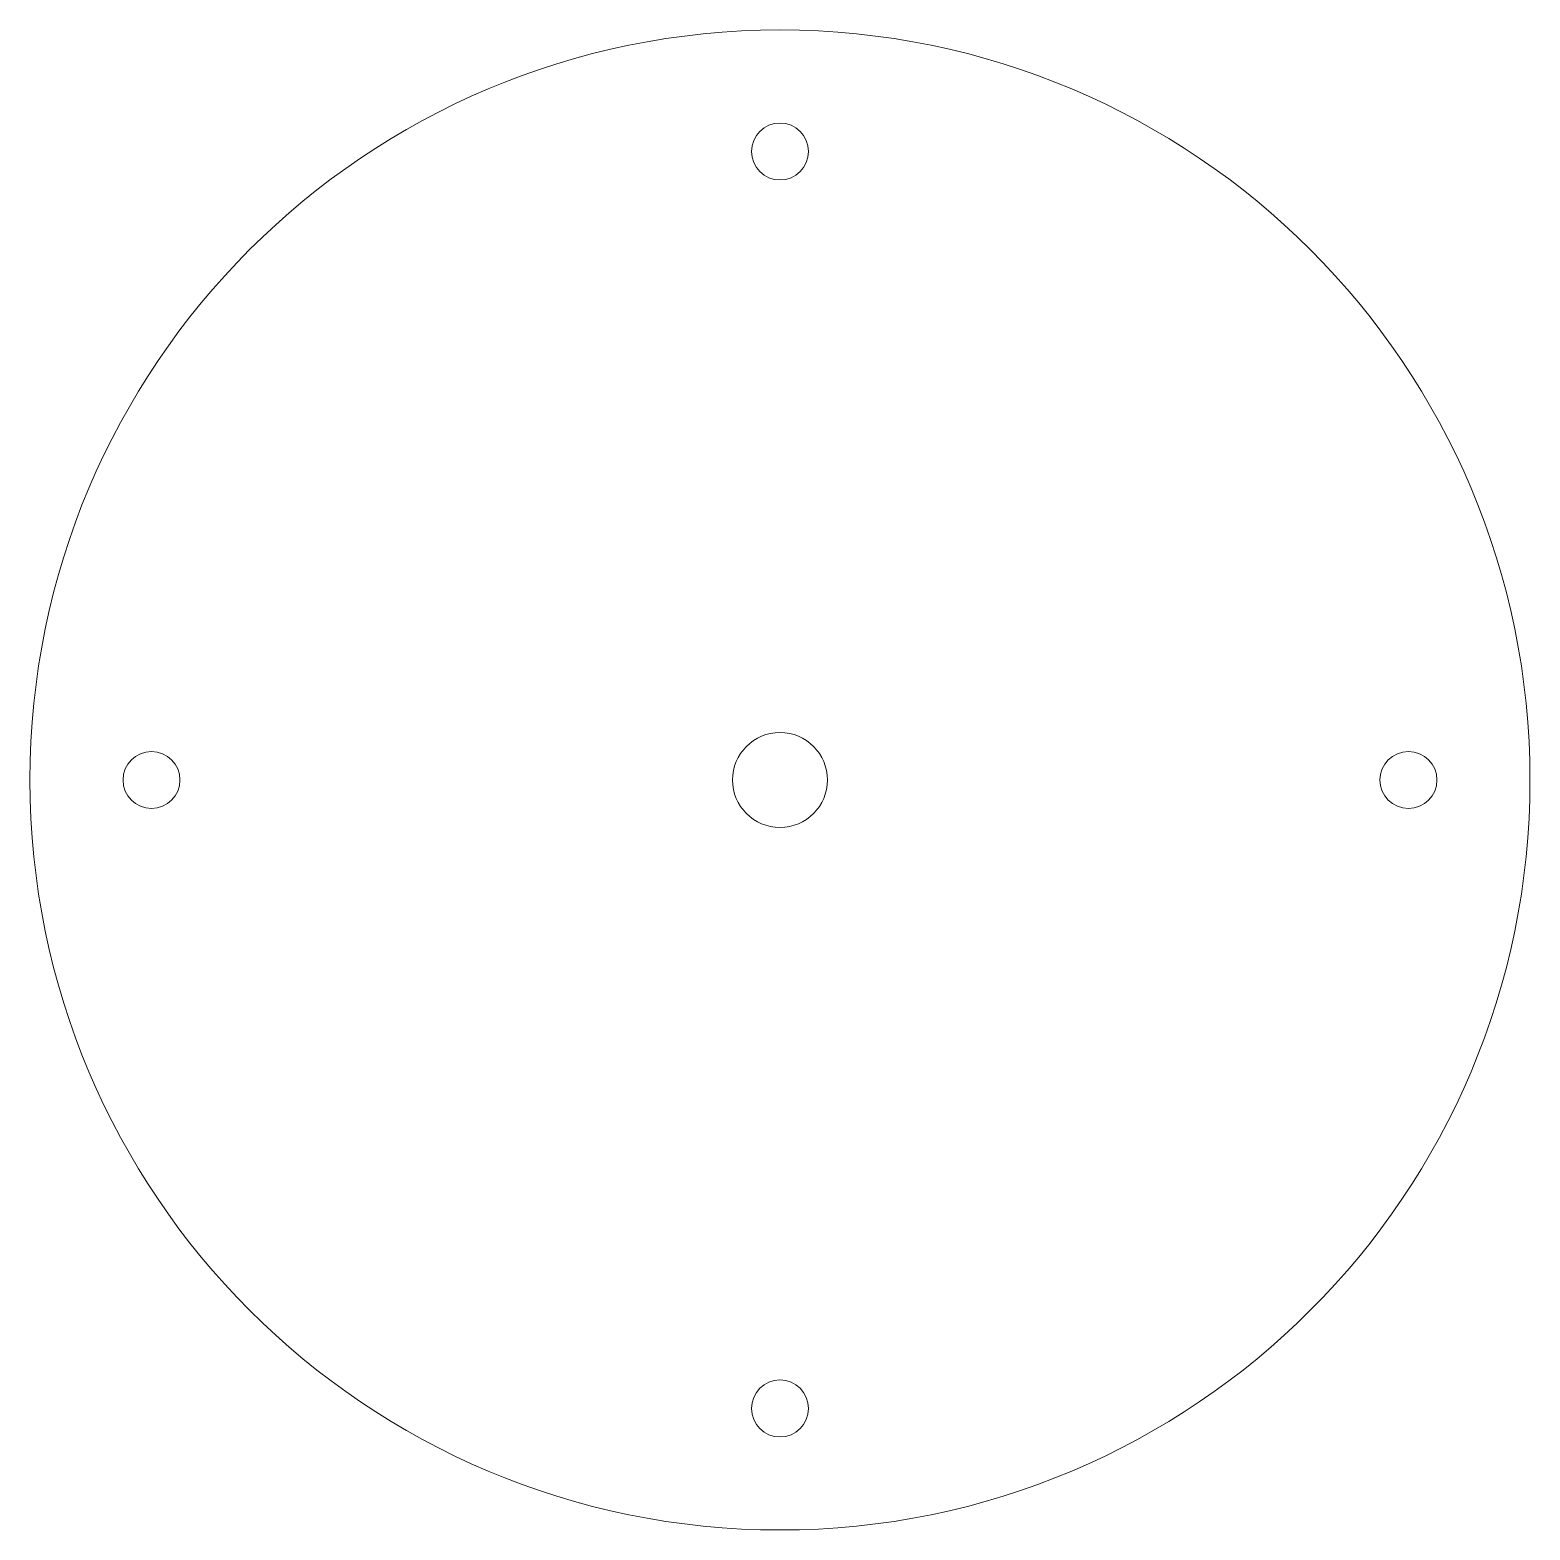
# Model space of a CAD drawing. Header units: millimetres. Extents: x 61 to 219, y 28 to 186.
import ezdxf

# ---------------------------------------------------------------- set-up
doc = ezdxf.new("R2010")
doc.units = ezdxf.units.MM

msp = doc.modelspace()

# ---------------------------------------------------------------- linework, layer by layer
at = {"color": 7, "linetype": 'Continuous', "lineweight": 15}
for centre, radius in [((140.25, 106.81), 79), ((140.25, 173.01), 3), ((140.25, 106.81), 5), ((74.05, 106.81), 3), ((206.45, 106.81), 3), ((140.25, 40.61), 3)]:
    msp.add_circle(centre, radius, dxfattribs=at)

doc.saveas('drawing.dxf')
